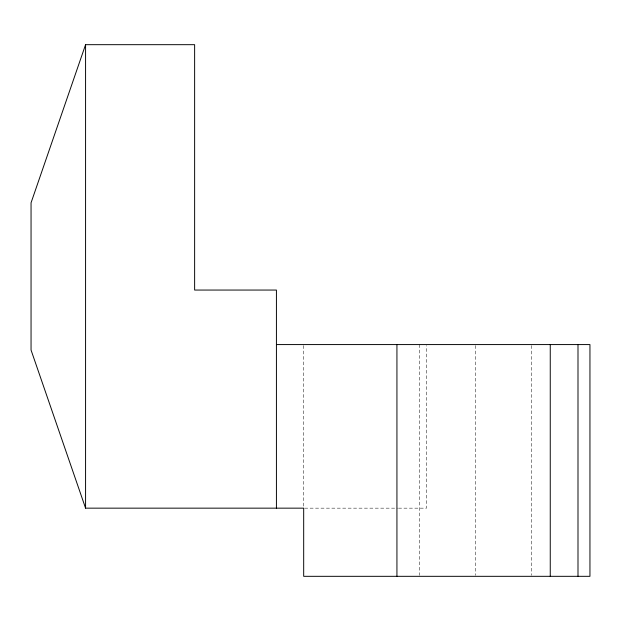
<?xml version="1.0" encoding="UTF-8"?>
<svg xmlns="http://www.w3.org/2000/svg" width="621" height="621" viewBox="0 0 621 621"><rect width="100%" height="100%" fill="white"/><g stroke="black" fill="none" stroke-linecap="round" stroke-linejoin="round"><path stroke-width="0.47" stroke-dasharray="3.1 2.33" d="M304.655 508.157L397.525 508.157M398.496 508.157L426.549 508.157L426.549 345.548M531.335 345.548L531.335 575.349M475.624 345.548L475.624 575.349M419.555 344.577L419.555 575.349M303.685 345.548L303.685 507.194"/><path stroke-width="0.93" d="M276.423 508.157L276.423 290.054L194.629 290.054L194.629 44.681L85.574 44.681L31.05 202.811L31.05 350.034L85.574 508.157L303.685 508.157L303.685 576.319L589.95 576.319L589.95 344.577L276.423 344.577M577.996 344.577L577.996 576.319M550.253 344.577L550.253 576.319M396.935 344.577L396.935 576.319M85.574 44.681L85.574 508.157"/></g></svg>
